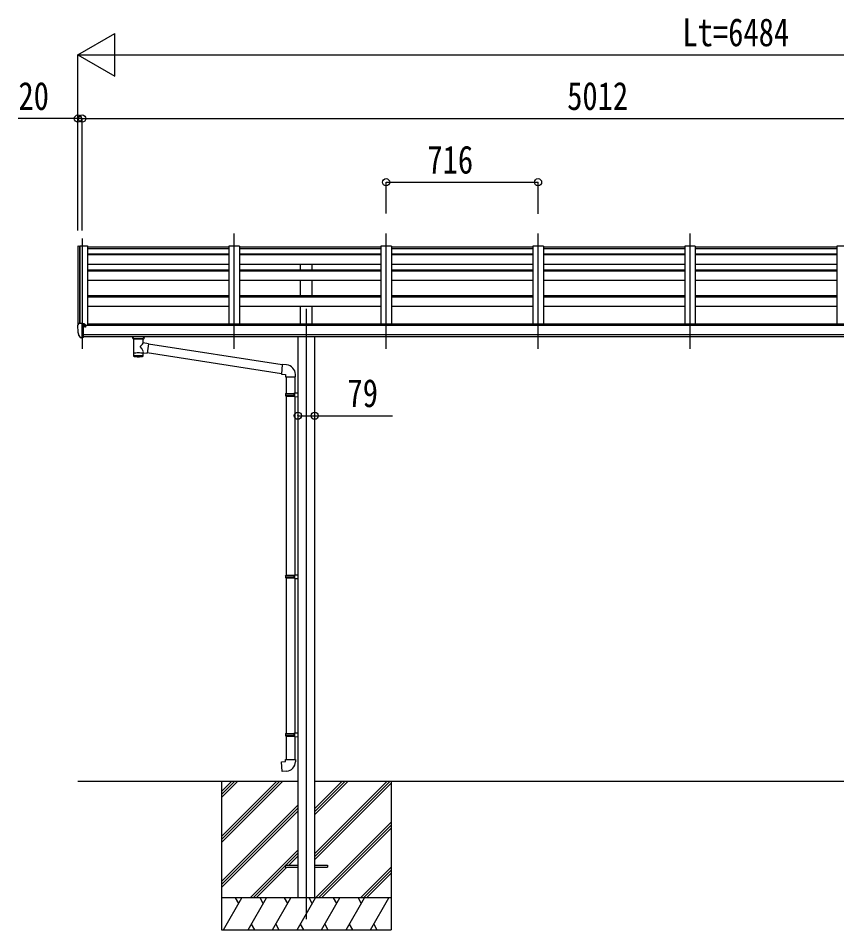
# Model space of a CAD drawing. Units: millimetres, scale not verified. Extents: x -21025 to 12615, y -14850 to 8910.
# Drawn here: x -7482 to -3625, y -9270 to -4977 of the extents above; entities that cross this region are included whole.
import ezdxf
from ezdxf.enums import TextEntityAlignment as Align

# ---------------------------------------------------------------- set-up
doc = ezdxf.new("R2010")
doc.units = ezdxf.units.MM
doc.header["$LTSCALE"] = 40
for name, color, linetype in [('0-4_YKK_12', 2, 'Continuous'), ('0-5_YKK_13', 4, 'Continuous'), ('0-6_YKK_A1', 4, 'Continuous'), ('0-7_YKK_D', 6, 'Continuous')]:
    doc.layers.add(name, color=color, linetype=linetype)
doc.styles.add('ＭＳ ゴシック', font='')
doc.styles.get('ＭＳ ゴシック').set_extended_font_data('MS Gothic')

msp = doc.modelspace()

# ---------------------------------------------------------------- linework, layer by layer
at = {"layer": '0-4_YKK_12'}
for p, q in [((-6464.92, -6533.59), (-6464.92, -5989.75)), ((-5748.92, -6533.59), (-5748.92, -5989.75)), ((-5032.92, -6533.59), (-5032.92, -5989.75)), ((-4316.92, -6533.59), (-4316.92, -5989.75)), ((-7180.92, -6014.31), (-7180.92, -6533.59)), ((-6124.92, -6344.79), (-6124.92, -9220.02))]:
    msp.add_line(p, q, dxfattribs=at)
at = {"layer": '0-5_YKK_13'}
for p, q in [((-6489.92, -6055.08), (-7155.92, -6055.08)), ((-5773.92, -6055.08), (-6439.92, -6055.08)), ((-5057.92, -6055.08), (-5723.92, -6055.08)), ((-4341.92, -6055.08), (-5007.92, -6055.08)), ((-3625.92, -6055.08), (-4291.92, -6055.08)), ((-7202.92, -6423.64), (-7202.92, -6424.27)), ((-7196.01, -6414.83), (-7200.08, -6420.64)), ((-7180.92, -6482.77), (-7180.92, -6414.27)), ((-7179.42, -6415.18), (-7180.92, -6415.18)), ((-7174.42, -6424), (-7180.92, -6423.6)), ((-7179.42, -6415.18), (-7179.42, -6421.35)), ((-7169.75, -6416.68), (-7179.42, -6415.96)), ((-7179.42, -6418.95), (-7165.42, -6419.01)), ((-7169.95, -6429.18), (-7169.42, -6429.18)), ((-7169.42, -6429.18), (-7169.12, -6429.18)), ((-7168.92, -6418.99), (-7168.92, -6417.1)), ((-7164.42, -6420.12), (-7164.42, -6424.08)), ((-7188.54, -6480.95), (-7198.29, -6465.57)), ((-7182.42, -6482.67), (-7186.13, -6482.45)), ((-7182.42, -6482.67), (-7180.92, -6482.77)), ((-7180.92, -6480.57), (-7180.42, -6480.57)), ((-7180.42, -6480.57), (-7179.92, -6479.57)), ((-7174.42, -6479.57), (-7179.92, -6479.57)), ((-6942.92, -6483.57), (-6942.92, -6477.46)), ((-6888.92, -6483.57), (-6888.92, -6477.46)), ((-6938.82, -6488.07), (-6938.84, -6568.37)), ((-6893.02, -6505.65), (-6893.02, -6488.06)), ((-6867.8, -6509.56), (-6893.02, -6505.64)), ((-6867.8, -6509.56), (-6874.82, -6554.81)), ((-6238.46, -6609.25), (-6868.11, -6511.57)), ((-6893, -6568.37), (-6893.02, -6551.74)), ((-6893.02, -6551.99), (-6874.82, -6554.81)), ((-6242.13, -6651.18), (-6874.55, -6553.07)), ((-6217.5, -6609.64), (-6238.34, -6607.81)), ((-6176.42, -6665.38), (-6176.42, -6654.47)), ((-6222.42, -6665.38), (-6176.42, -6665.38)), ((-6220.42, -6665.38), (-6220.42, -6744.25)), ((-6178.42, -6665.38), (-6178.42, -6741.69)), ((-6222.42, -6746.25), (-6221.42, -6744.25)), ((-6222.42, -6746.25), (-6178.42, -6746.25)), ((-6222.42, -6746.25), (-6222.42, -6754.25)), ((-6222.42, -6754.25), (-6178.42, -6754.25)), ((-6222.42, -6754.25), (-6221.42, -6756.25)), ((-6221.42, -6744.25), (-6178.42, -6744.25)), ((-6221.42, -6756.25), (-6178.42, -6756.25)), ((-6220.42, -6756.25), (-6220.42, -7600.44)), ((-6182.9, -6746.25), (-6183.33, -6744.25)), ((-6180.42, -6741.75), (-6164.42, -6741.28)), ((-6180.42, -6743.75), (-6180.42, -6741.75)), ((-6180.42, -6743.75), (-6178.42, -6743.75)), ((-6180.42, -6758.75), (-6180.42, -6756.75)), ((-6180.42, -6758.75), (-6164.42, -6759.22)), ((-6178.42, -6758.81), (-6178.42, -7597.88)), ((-6164.42, -6741.28), (-6164.42, -6759.22)), ((-6180.42, -7597.94), (-6164.42, -7597.47)), ((-6180.42, -7599.94), (-6180.42, -7597.94)), ((-6164.42, -7597.47), (-6164.42, -7615.41)), ((-6222.42, -7602.44), (-6221.42, -7600.44)), ((-6222.42, -7602.44), (-6178.42, -7602.44)), ((-6222.42, -7602.44), (-6222.42, -7610.44)), ((-6222.42, -7610.44), (-6178.42, -7610.44)), ((-6222.42, -7610.44), (-6221.42, -7612.44)), ((-6221.42, -7600.44), (-6178.42, -7600.44)), ((-6221.42, -7612.44), (-6178.42, -7612.44)), ((-6220.42, -7612.44), (-6220.42, -8345.6)), ((-6182.9, -7602.44), (-6183.33, -7600.44)), ((-6180.42, -7599.94), (-6178.42, -7599.94)), ((-6180.42, -7614.94), (-6180.42, -7612.94)), ((-6180.42, -7614.94), (-6164.42, -7615.41)), ((-6178.42, -7615), (-6178.42, -8343.04)), ((-6222.42, -8347.6), (-6221.42, -8345.6)), ((-6222.42, -8347.6), (-6178.42, -8347.6)), ((-6222.42, -8347.6), (-6222.42, -8355.6)), ((-6222.42, -8355.6), (-6178.42, -8355.6)), ((-6222.42, -8355.6), (-6221.42, -8357.6)), ((-6221.42, -8345.6), (-6178.42, -8345.6)), ((-6221.42, -8357.6), (-6178.42, -8357.6)), ((-6220.42, -8357.6), (-6220.42, -8467.6)), ((-6182.9, -8347.6), (-6183.33, -8345.6)), ((-6180.42, -8343.1), (-6164.42, -8342.63)), ((-6180.42, -8345.1), (-6180.42, -8343.1)), ((-6180.42, -8345.1), (-6178.42, -8345.1)), ((-6180.42, -8360.1), (-6180.42, -8358.1)), ((-6180.42, -8360.1), (-6164.42, -8360.57)), ((-6178.42, -8360.16), (-6178.42, -8467.6)), ((-6164.42, -8342.63), (-6164.42, -8360.57)), ((-6222.42, -8467.6), (-6176.42, -8467.6)), ((-6222.42, -8477.6), (-6222.42, -8467.6)), ((-6176.42, -8467.6), (-6176.42, -8478.52)), ((-6224.92, -8965.49), (-6164.42, -8965.49)), ((-6224.92, -8965.49), (-6224.92, -8974.49)), ((-6085.42, -8965.49), (-6024.92, -8965.49)), ((-6024.92, -8965.49), (-6024.92, -8974.49)), ((-6224.92, -8974.49), (-6164.42, -8974.49)), ((-6085.42, -8974.49), (-6024.92, -8974.49))]:
    msp.add_line(p, q, dxfattribs=at)
for points in [[(-7180.92, -6414.27), (-7192.92, -6414.27), (-7195.25, -6414.41)], [(-7174.42, -6479.57), (-7174.42, -6421.35), (-7179.42, -6421.35)], [(-7169.75, -6416.68), (-7169.58, -6416.7), (-7169.42, -6416.73), (-7169.28, -6416.77), (-7169.15, -6416.83), (-7169.05, -6416.89), (-7168.98, -6416.95), (-7168.94, -6417.02), (-7168.92, -6417.1)], [(-7169.12, -6427.99), (-7169.12, -6429.18), (-7164.42, -6429.18)], [(-7164.42, -6427.57), (-7164.42, -6429.18), (-7163.95, -6429.18)], [(-7180.92, -6468.88), (-7177.76, -6468.47), (-7174.42, -6468.04)], [(-6942.88, -6483.63), (-6942.91, -6483.28), (-6942.66, -6482.32), (-6942.14, -6481.44), (-6941.34, -6480.6), (-6940.22, -6479.8), (-6938.82, -6479.07)], [(-6893.02, -6479.09), (-6892.79, -6479.18), (-6891.43, -6479.91), (-6890.32, -6480.76), (-6889.56, -6481.63), (-6889.1, -6482.53), (-6888.93, -6483.41)], [(-6942.88, -6483.52), (-6942.91, -6483.87), (-6942.66, -6484.83), (-6942.14, -6485.71), (-6941.34, -6486.55), (-6940.22, -6487.35), (-6938.82, -6488.07)], [(-6893.02, -6488.06), (-6892.79, -6487.97), (-6891.43, -6487.23), (-6890.32, -6486.39), (-6889.56, -6485.52), (-6889.1, -6484.62), (-6888.93, -6483.74)], [(-6238.34, -6607.81), (-6242.34, -6653.64), (-6222.42, -6655.38), (-6222.42, -6665.38)], [(-6182.9, -6746.25), (-6182.9, -6754.25), (-6183.33, -6756.25)], [(-6180.42, -6756.75), (-6178.42, -6756.75), (-6178.42, -6743.75)], [(-6182.9, -7602.44), (-6182.9, -7610.44), (-6183.33, -7612.44)], [(-6180.42, -7612.94), (-6178.42, -7612.94), (-6178.42, -7599.94)], [(-6182.9, -8347.6), (-6182.9, -8355.6), (-6183.33, -8357.6)], [(-6180.42, -8358.1), (-6178.42, -8358.1), (-6178.42, -8345.1)], [(-6217.5, -8523.35), (-6238.34, -8525.17), (-6242.34, -8479.34), (-6222.42, -8477.6)]]:
    msp.add_lwpolyline(points, dxfattribs=at)
for centre, radius, start, end in [((-7199.92, -6423.64), 3, 93, 180), ((-7010.43, -6424.26), 192.49, 180.0008, 192.1233), ((-7195.19, -6415.41), 1, 93.5, 145), ((-7166.92, -6429.18), 2.5, 151.64236, 180), ((-7166.92, -6429.18), 2.5, 0, 151.64236), ((-7195.69, -6464.07), 3, 191.83348, 210), ((-7185.95, -6479.45), 3, 210, 266.5), ((-6925.85, -6528.79), 51.38, 92.46126, 104.61963), ((-6905.97, -6528.79), 51.38, 75.38037, 87.53874), ((-6221.42, -6654.47), 45, 0, 85), ((-6221.42, -8478.52), 45, 275, 0)]:
    msp.add_arc(centre, radius, start, end, dxfattribs=at)
for centre, major_axis, ratio, start_param, end_param in [((-7165.42, -6420.11), (-0.02, 1.1), 0.906239, 4.6917496, 6.2625459), ((-6915.92, -6489.27), (-22.91, -0.42), 0.072511, 4.711586, 6.2823824), ((-6915.9, -6487.64), (-22.91, -0.42), 0.072511, 4.711586, 6.2823824), ((-6915.95, -6487.64), (22.92, -0.42), 0.07247, 0.0008089, 1.5716053), ((-6915.95, -6489.27), (22.92, -0.42), 0.07247, 0.0008089, 1.5716053), ((-6915.92, -6525.2), (-22.81, 26.62), 0.234429, 3.1563334, 4.5976381), ((-6913.37, -6527.84), (20.32, 22.25), 0.045535, 4.9756507, 6.2441899), ((-6904.92, -6483.57), (16, 0), 0.361356, 0, 0.0194874), ((-6904.92, -6483.57), (16, 0), 0.361356, 6.2636979, 6.2831853), ((-6915.92, -6568.37), (22.92, 0), 0.101955, 6.2829723, 9.4248207), ((-6915.92, -6568.37), (22.92, 0), 0.101955, 3.1415499, 6.2833984), ((-6915.92, -6555.93), (22.91, 0), 0.122865, 6.2831853, 9.424778)]:
    msp.add_ellipse(centre, major_axis=major_axis, ratio=ratio, start_param=start_param, end_param=end_param, dxfattribs=at)
at = {"layer": '0-6_YKK_A1'}
for p, q in [((-7200.91, -6050.66), (-7200.92, -6420.81)), ((-7199.97, -6049.77), (-7192.14, -6049.36)), ((-7191.92, -6049.44), (-7191.92, -6414.27)), ((-7191.84, -6049.56), (-7191.22, -6051.18)), ((-7155.92, -6049.35), (-7155.92, -6424.08)), ((-6489.92, -6049.95), (-6489.92, -6417.54)), ((-6439.92, -6049.95), (-6489.92, -6049.95)), ((-6439.92, -6049.95), (-6439.92, -6417.54)), ((-5773.92, -6049.95), (-5773.92, -6417.54)), ((-5723.92, -6049.95), (-5773.92, -6049.95)), ((-5723.92, -6049.95), (-5723.92, -6417.54)), ((-5057.92, -6049.95), (-5057.92, -6417.54)), ((-5007.92, -6049.95), (-5057.92, -6049.95)), ((-5007.92, -6049.95), (-5007.92, -6417.54)), ((-4341.92, -6049.95), (-4341.92, -6417.54)), ((-4291.92, -6049.95), (-4341.92, -6049.95)), ((-4291.92, -6049.95), (-4291.92, -6417.54)), ((-3625.92, -6049.95), (-3625.92, -6417.54)), ((-3575.92, -6049.95), (-3625.92, -6049.95)), ((-6489.92, -6062.15), (-7155.92, -6062.15)), ((-6489.92, -6088.46), (-7155.92, -6088.46)), ((-6489.92, -6091.02), (-7155.92, -6091.02)), ((-5773.92, -6062.15), (-6439.92, -6062.15)), ((-5773.92, -6088.46), (-6439.92, -6088.46)), ((-5773.92, -6091.02), (-6439.92, -6091.02)), ((-5057.92, -6062.15), (-5723.92, -6062.15)), ((-5057.92, -6088.46), (-5723.92, -6088.46)), ((-5057.92, -6091.02), (-5723.92, -6091.02)), ((-4341.92, -6062.15), (-5007.92, -6062.15)), ((-4341.92, -6088.46), (-5007.92, -6088.46)), ((-4341.92, -6091.02), (-5007.92, -6091.02)), ((-3625.92, -6062.15), (-4291.92, -6062.15)), ((-3625.92, -6088.46), (-4291.92, -6088.46)), ((-3625.92, -6091.02), (-4291.92, -6091.02)), ((-6489.92, -6135.76), (-7155.92, -6135.76)), ((-5773.92, -6135.76), (-6439.92, -6135.76)), ((-6152.42, -6162.74), (-6152.42, -6135.76)), ((-6097.42, -6162.74), (-6097.42, -6135.76)), ((-5057.92, -6135.76), (-5723.92, -6135.76)), ((-4341.92, -6135.76), (-5007.92, -6135.76)), ((-3625.92, -6135.76), (-4291.92, -6135.76)), ((-6489.92, -6162.74), (-7155.92, -6162.74)), ((-6489.92, -6167.69), (-7155.92, -6167.69)), ((-5773.92, -6162.74), (-6439.92, -6162.74)), ((-5773.92, -6167.69), (-6439.92, -6167.69)), ((-5057.92, -6162.74), (-5723.92, -6162.74)), ((-5057.92, -6167.69), (-5723.92, -6167.69)), ((-4341.92, -6162.74), (-5007.92, -6162.74)), ((-4341.92, -6167.69), (-5007.92, -6167.69)), ((-3625.92, -6162.74), (-4291.92, -6162.74)), ((-3625.92, -6167.69), (-4291.92, -6167.69)), ((-6489.92, -6211.88), (-7155.92, -6211.88)), ((-5773.92, -6211.88), (-6439.92, -6211.88)), ((-6152.42, -6283.65), (-6152.42, -6211.88)), ((-6097.42, -6283.65), (-6097.42, -6211.88)), ((-5057.92, -6211.88), (-5723.92, -6211.88)), ((-4341.92, -6211.88), (-5007.92, -6211.88)), ((-3625.92, -6211.88), (-4291.92, -6211.88)), ((-6489.92, -6283.65), (-7155.92, -6283.65)), ((-6489.92, -6290.45), (-7155.92, -6290.45)), ((-5773.92, -6283.65), (-6439.92, -6283.65)), ((-5773.92, -6290.45), (-6439.92, -6290.45)), ((-5057.92, -6283.65), (-5723.92, -6283.65)), ((-5057.92, -6290.45), (-5723.92, -6290.45)), ((-4341.92, -6283.65), (-5007.92, -6283.65)), ((-4341.92, -6290.45), (-5007.92, -6290.45)), ((-3625.92, -6283.65), (-4291.92, -6283.65)), ((-3625.92, -6290.45), (-4291.92, -6290.45)), ((-6489.92, -6334), (-7155.92, -6334)), ((-5773.92, -6334), (-6439.92, -6334)), ((-6152.42, -6417.54), (-6152.42, -6334)), ((-6097.42, -6417.54), (-6097.42, -6334)), ((-5057.92, -6334), (-5723.92, -6334)), ((-4341.92, -6334), (-5007.92, -6334)), ((-3625.92, -6334), (-4291.92, -6334)), ((-2175.42, -6424.08), (-7174.42, -6424.08)), ((-7150.92, -6424.08), (-7150.92, -6417.54)), ((-2198.92, -6417.54), (-7150.92, -6417.54)), ((-7174.42, -6465.47), (-2175.42, -6465.47)), ((-2175.42, -6477.3), (-7174.42, -6477.25)), ((-6164.42, -6477.61), (-6164.42, -9120.02)), ((-6085.42, -6477.61), (-6085.42, -9120.02)), ((-7200.92, -8570), (-6164.42, -8570)), ((-6524.92, -8570), (-6524.92, -9270)), ((-6524.92, -8830.73), (-6264.19, -8570)), ((-6524.92, -8844.87), (-6250.05, -8570)), ((-6524.92, -8859.01), (-6235.91, -8570)), ((-6524.92, -8646.88), (-6448.04, -8570)), ((-6524.92, -8632.74), (-6462.18, -8570)), ((-6524.92, -8618.6), (-6476.32, -8570)), ((-6085.42, -8570), (-3264.42, -8570)), ((-6085.42, -8911.73), (-5743.69, -8570)), ((-6085.42, -8925.87), (-5729.55, -8570)), ((-6085.42, -8727.88), (-5927.54, -8570)), ((-6085.42, -8713.74), (-5941.68, -8570)), ((-6085.42, -8699.6), (-5955.82, -8570)), ((-6085.42, -8940.01), (-5724.92, -8579.51)), ((-5724.92, -8570), (-5724.92, -9270)), ((-6524.92, -9042.86), (-6164.42, -8682.36)), ((-6524.92, -9057), (-6164.42, -8696.5)), ((-6524.92, -9071.14), (-6164.42, -8710.65)), ((-6081.56, -9120), (-5724.92, -8763.36)), ((-6067.42, -9120), (-5724.92, -8777.5)), ((-6053.28, -9120), (-5724.92, -8791.64)), ((-6389.93, -9120), (-6164.42, -8894.49)), ((-6221.28, -8965.49), (-6164.42, -8908.63)), ((-6207.13, -8965.49), (-6164.42, -8922.78)), ((-6375.79, -9120), (-6224.92, -8969.13)), ((-6361.64, -9120), (-6216.13, -8974.49)), ((-5869.43, -9120), (-5724.92, -8975.49)), ((-5855.29, -9120), (-5724.92, -8989.63)), ((-5841.14, -9120), (-5724.92, -9003.78)), ((-5724.92, -9120), (-6524.92, -9120)), ((-6514.63, -9270), (-6428.03, -9120)), ((-6443.03, -9145.98), (-6458.03, -9120)), ((-6399.16, -9270), (-6312.56, -9120)), ((-6327.56, -9145.98), (-6342.56, -9120)), ((-6283.69, -9270), (-6197.09, -9120)), ((-6212.09, -9145.98), (-6227.09, -9120)), ((-6168.22, -9270), (-6081.62, -9120)), ((-6096.62, -9145.98), (-6111.62, -9120)), ((-6052.75, -9270), (-5966.15, -9120)), ((-5981.15, -9145.98), (-5996.15, -9120)), ((-5937.28, -9270), (-5850.68, -9120)), ((-5880.68, -9120), (-5865.68, -9145.98)), ((-5821.81, -9270), (-5735.21, -9120)), ((-6524.92, -9270), (-5724.92, -9270)), ((-6384.16, -9244.02), (-6369.16, -9270)), ((-6268.69, -9244.02), (-6253.69, -9270)), ((-6153.22, -9244.02), (-6138.22, -9270)), ((-6037.75, -9244.02), (-6022.75, -9270)), ((-5922.28, -9244.02), (-5907.28, -9270)), ((-5806.81, -9244.02), (-5791.81, -9270))]:
    msp.add_line(p, q, dxfattribs=at)
msp.add_lwpolyline([(-7191.22, -6414.27), (-7191.22, -6049.35), (-7155.92, -6049.35)], dxfattribs=at)
msp.add_circle((-7166.95, -6428.98), 3, dxfattribs=at)
for centre, radius, start, end in [((-7199.92, -6050.77), 1, 93, 173.32986), ((-7192.12, -6049.66), 0.301, 21.06327, 92.86679)]:
    msp.add_arc(centre, radius, start, end, dxfattribs=at)
at = {"layer": '0-7_YKK_D'}
for p, q in [((-7200.93, -5149.16), (-7027.72, -5049.16)), ((-7027.72, -5249.16), (-7027.72, -5049.16)), ((-7200.93, -5944.86), (-7200.93, -5148.16)), ((-7200.93, -5149.16), (-7027.72, -5249.16)), ((-7200.93, -5149.16), (-6854.52, -5149.16)), ((-7000.93, -5149.16), (-916.93, -5149.16)), ((-7200.93, -5975.77), (-7200.93, -5448.16)), ((-7180.93, -5975.77), (-7180.93, -5448.16)), ((-7180.93, -5975.77), (-7180.93, -5448.16)), ((-7180.93, -5449.16), (-2168.93, -5449.16)), ((-5748.92, -5896.62), (-5748.92, -5748.16)), ((-5748.92, -5749.16), (-5032.92, -5749.16)), ((-5032.92, -5897.62), (-5032.92, -5748.16)), ((-6164.42, -6848.59), (-6164.42, -6847.59)), ((-6085.42, -6848.59), (-6085.42, -6847.59))]:
    msp.add_line(p, q, dxfattribs=at)
for points in [[(-7180.93, -5449.16), (-7200.93, -5449.16), (-7482.13, -5449.16)], [(-6164.42, -6848.59), (-6085.42, -6848.59), (-5718.62, -6848.59)]]:
    msp.add_lwpolyline(points, dxfattribs=at)
for centre in [(-7200.93, -5449.16), (-7180.93, -5449.16), (-7180.93, -5449.16), (-5748.92, -5749.16), (-5032.92, -5749.16), (-6164.42, -6848.59), (-6085.42, -6848.59)]:
    msp.add_circle(centre, 17, dxfattribs=at)

# ---------------------------------------------------------------- texts
at = {"layer": '0-7_YKK_D', "style": 'ＭＳ ゴシック', "width": 0.8}
for s, p in [('Lt=6484', (-4352.53, -5148.16)), ('20', (-7481.13, -5448.16)), ('5012', (-4895.73, -5448.16)), ('716', (-5554.12, -5748.16)), ('79', (-5930.82, -6847.59))]:
    msp.add_text(s, height=132, dxfattribs=at).set_placement(p, align=Align.BOTTOM_LEFT)

doc.saveas('drawing.dxf')
